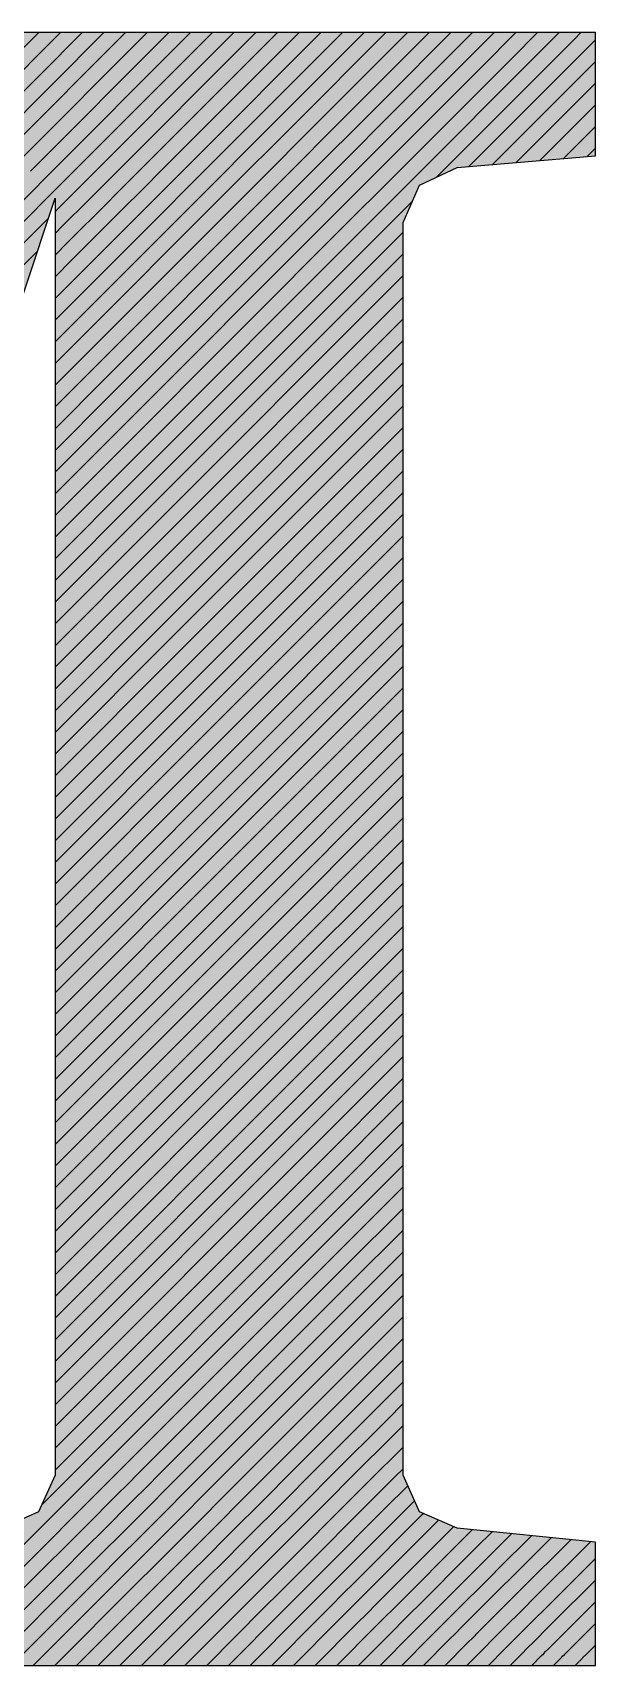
# Model space of a CAD drawing. Extents: x -15895 to 12929, y -2522 to 15173.
# Drawn here: x -8978.79 to -8969.61, y 11082.2 to 11108.81 of the extents above; entities that cross this region are included whole.
import ezdxf

# ---------------------------------------------------------------- set-up
doc = ezdxf.new("R2010")
doc.units = 0
doc.layers.add('MTH-CARIMBO-TXT1', color=1, linetype='Continuous')

msp = doc.modelspace()

# ---------------------------------------------------------------- linework, layer by layer
at = {"layer": 'MTH-CARIMBO-TXT1', "linetype": 'Continuous'}
for p, q in [((-8979.834, 11107.663), (-8978.69, 11108.808)), ((-8979.666, 11107.478), (-8978.336, 11108.808)), ((-8979.498, 11107.292), (-8977.983, 11108.808)), ((-8979.33, 11107.107), (-8977.629, 11108.808)), ((-8979.161, 11106.922), (-8977.275, 11108.808)), ((-8978.993, 11106.736), (-8976.922, 11108.808)), ((-8978.825, 11106.551), (-8976.568, 11108.808)), ((-8978.657, 11106.366), (-8976.215, 11108.808)), ((-8978.488, 11106.18), (-8975.861, 11108.808)), ((-8978.104, 11106.211), (-8975.508, 11108.808)), ((-8977.595, 11106.367), (-8975.154, 11108.808)), ((-8977.086, 11106.522), (-8974.801, 11108.808)), ((-8976.576, 11106.678), (-8974.447, 11108.808)), ((-8976.067, 11106.834), (-8974.093, 11108.808)), ((-8975.558, 11106.99), (-8973.74, 11108.808)), ((-8975.048, 11107.146), (-8973.386, 11108.808)), ((-8974.539, 11107.301), (-8973.033, 11108.808)), ((-8974.03, 11107.457), (-8972.679, 11108.808)), ((-8973.52, 11107.613), (-8972.326, 11108.808)), ((-8973.011, 11107.769), (-8971.972, 11108.808)), ((-8972.502, 11107.925), (-8971.619, 11108.808)), ((-8971.992, 11108.08), (-8971.265, 11108.808)), ((-8971.679, 11106.625), (-8969.614, 11108.69)), ((-8971.483, 11108.236), (-8970.911, 11108.808)), ((-8971.387, 11107.271), (-8969.955, 11108.703)), ((-8970.974, 11108.392), (-8970.558, 11108.808)), ((-8970.464, 11108.548), (-8970.204, 11108.808)), ((-8969.955, 11108.703), (-8969.851, 11108.808)), ((-8973.063, 11106.302), (-8970.974, 11108.392)), ((-8972.697, 11106.315), (-8970.464, 11108.548)), ((-8973.43, 11106.289), (-8971.483, 11108.236)), ((-8971.293, 11106.658), (-8969.614, 11108.337)), ((-8974.163, 11106.263), (-8972.502, 11107.925)), ((-8973.797, 11106.276), (-8971.992, 11108.08)), ((-8970.907, 11106.691), (-8969.614, 11107.983)), ((-8974.896, 11106.237), (-8973.52, 11107.613)), ((-8974.53, 11106.25), (-8973.011, 11107.769)), ((-8970.52, 11106.724), (-8969.614, 11107.63)), ((-8975.629, 11106.211), (-8974.539, 11107.301)), ((-8975.263, 11106.224), (-8974.03, 11107.457)), ((-8975.996, 11106.198), (-8975.048, 11107.146)), ((-8972.207, 11106.451), (-8971.387, 11107.271)), ((-8970.134, 11106.756), (-8969.614, 11107.276)), ((-8976.729, 11106.172), (-8976.067, 11106.834)), ((-8976.362, 11106.185), (-8975.558, 11106.99)), ((-8969.748, 11106.789), (-8969.614, 11106.923)), ((-8977.462, 11106.146), (-8977.086, 11106.522)), ((-8977.095, 11106.159), (-8976.576, 11106.678)), ((-8981.851, 11103.171), (-8978.72, 11106.302)), ((-8978.72, 11106.302), (-8978.657, 11106.366)), ((-8977.828, 11106.133), (-8977.595, 11106.367)), ((-8975.246, 11105.887), (-8974.896, 11106.237)), ((-8974.916, 11105.864), (-8974.53, 11106.25)), ((-8974.585, 11105.841), (-8974.163, 11106.263)), ((-8974.255, 11105.817), (-8973.797, 11106.276)), ((-8973.925, 11105.794), (-8973.43, 11106.289)), ((-8973.595, 11105.771), (-8973.063, 11106.302)), ((-8973.265, 11105.747), (-8972.697, 11106.315)), ((-8981.948, 11102.721), (-8978.505, 11106.163)), ((-8978.505, 11106.163), (-8978.488, 11106.18)), ((-8978.379, 11105.937), (-8978.218, 11106.098)), ((-8978.303, 11105.659), (-8977.887, 11106.074)), ((-8978.227, 11105.381), (-8977.557, 11106.051)), ((-8978.218, 11106.098), (-8978.195, 11106.121)), ((-8978.195, 11106.121), (-8978.104, 11106.211)), ((-8978.151, 11105.103), (-8977.227, 11106.028)), ((-8978.076, 11104.825), (-8976.897, 11106.004)), ((-8978, 11104.548), (-8976.567, 11105.981)), ((-8977.887, 11106.074), (-8977.828, 11106.133)), ((-8977.557, 11106.051), (-8977.462, 11106.146)), ((-8977.227, 11106.028), (-8977.095, 11106.159)), ((-8976.897, 11106.004), (-8976.729, 11106.172)), ((-8976.567, 11105.981), (-8976.362, 11106.185)), ((-8976.236, 11105.957), (-8975.996, 11106.198)), ((-8975.906, 11105.934), (-8975.629, 11106.211)), ((-8975.576, 11105.911), (-8975.263, 11106.224)), ((-8972.934, 11105.724), (-8972.595, 11106.063)), ((-8982.046, 11102.27), (-8978.538, 11105.777)), ((-8978.427, 11105.889), (-8978.379, 11105.937)), ((-8977.924, 11104.27), (-8976.236, 11105.957)), ((-8977.848, 11103.992), (-8975.906, 11105.934)), ((-8977.773, 11103.714), (-8975.576, 11105.911)), ((-8977.697, 11103.436), (-8975.246, 11105.887)), ((-8977.621, 11103.159), (-8974.916, 11105.864)), ((-8977.545, 11102.881), (-8974.585, 11105.841)), ((-8977.47, 11102.603), (-8974.255, 11105.817)), ((-8977.394, 11102.325), (-8973.925, 11105.794)), ((-8977.318, 11102.047), (-8973.595, 11105.771)), ((-8977.242, 11101.77), (-8973.265, 11105.747)), ((-8977.167, 11101.492), (-8972.934, 11105.724)), ((-8978.427, 11105.535), (-8978.303, 11105.659)), ((-8977.091, 11101.214), (-8972.749, 11105.555)), ((-8982.143, 11101.819), (-8978.714, 11105.247)), ((-8978.427, 11105.181), (-8978.227, 11105.381)), ((-8977.015, 11100.936), (-8972.749, 11105.202)), ((-8978.427, 11104.828), (-8978.151, 11105.103)), ((-8978.427, 11104.474), (-8978.076, 11104.825)), ((-8976.939, 11100.658), (-8972.749, 11104.848)), ((-8978.427, 11104.121), (-8978, 11104.548)), ((-8976.864, 11100.381), (-8972.749, 11104.495)), ((-8978.427, 11103.767), (-8977.924, 11104.27)), ((-8976.788, 11100.103), (-8972.749, 11104.141)), ((-8978.427, 11103.414), (-8977.848, 11103.992)), ((-8978.427, 11103.06), (-8977.773, 11103.714)), ((-8976.712, 11099.825), (-8972.749, 11103.788)), ((-8978.427, 11102.707), (-8977.697, 11103.436)), ((-8976.636, 11099.547), (-8972.749, 11103.434)), ((-8978.427, 11102.353), (-8977.621, 11103.159)), ((-8976.56, 11099.27), (-8972.749, 11103.081)), ((-8978.427, 11101.999), (-8977.545, 11102.881)), ((-8978.427, 11101.646), (-8977.47, 11102.603)), ((-8976.485, 11098.992), (-8972.749, 11102.727)), ((-8978.427, 11101.292), (-8977.394, 11102.325)), ((-8976.409, 11098.714), (-8972.749, 11102.373)), ((-8978.427, 11100.939), (-8977.318, 11102.047)), ((-8976.333, 11098.436), (-8972.749, 11102.02)), ((-8978.427, 11100.585), (-8977.242, 11101.77)), ((-8978.427, 11100.232), (-8977.167, 11101.492)), ((-8976.257, 11098.158), (-8972.749, 11101.666)), ((-8978.427, 11099.878), (-8977.091, 11101.214)), ((-8976.182, 11097.881), (-8972.749, 11101.313)), ((-8978.427, 11099.525), (-8977.015, 11100.936)), ((-8976.106, 11097.603), (-8972.749, 11100.959)), ((-8978.427, 11099.171), (-8976.939, 11100.658)), ((-8978.427, 11098.817), (-8976.864, 11100.381)), ((-8976.03, 11097.325), (-8972.749, 11100.606)), ((-8975.954, 11097.047), (-8972.749, 11100.252)), ((-8978.427, 11098.464), (-8976.788, 11100.103)), ((-8975.879, 11096.769), (-8972.749, 11099.899)), ((-8978.427, 11098.11), (-8976.712, 11099.825)), ((-8978.427, 11097.757), (-8976.636, 11099.547)), ((-8975.803, 11096.492), (-8972.749, 11099.545)), ((-8978.427, 11097.403), (-8976.56, 11099.27)), ((-8975.727, 11096.214), (-8972.749, 11099.191)), ((-8978.427, 11097.05), (-8976.485, 11098.992)), ((-8975.651, 11095.936), (-8972.749, 11098.838)), ((-8978.427, 11096.696), (-8976.409, 11098.714)), ((-8978.427, 11096.343), (-8976.333, 11098.436)), ((-8975.576, 11095.658), (-8972.749, 11098.484)), ((-8978.427, 11095.989), (-8976.257, 11098.158)), ((-8975.5, 11095.38), (-8972.749, 11098.131)), ((-8978.427, 11095.636), (-8976.182, 11097.881)), ((-8975.424, 11095.103), (-8972.749, 11097.777)), ((-8978.427, 11095.282), (-8976.106, 11097.603)), ((-8978.427, 11094.928), (-8976.03, 11097.325)), ((-8975.348, 11094.825), (-8972.749, 11097.424)), ((-8978.427, 11094.575), (-8975.954, 11097.047)), ((-8975.273, 11094.547), (-8972.749, 11097.07)), ((-8978.427, 11094.221), (-8975.879, 11096.769)), ((-8975.197, 11094.269), (-8972.749, 11096.717)), ((-8978.427, 11093.868), (-8975.803, 11096.492)), ((-8978.427, 11093.514), (-8975.727, 11096.214)), ((-8975.121, 11093.991), (-8972.749, 11096.363)), ((-8978.427, 11093.161), (-8975.651, 11095.936)), ((-8975.045, 11093.714), (-8972.749, 11096.01)), ((-8978.427, 11092.807), (-8975.576, 11095.658)), ((-8974.969, 11093.436), (-8972.749, 11095.656)), ((-8978.427, 11092.454), (-8975.5, 11095.38)), ((-8978.427, 11092.1), (-8975.424, 11095.103)), ((-8974.894, 11093.158), (-8972.749, 11095.302)), ((-8978.427, 11091.746), (-8975.348, 11094.825)), ((-8974.818, 11092.88), (-8972.749, 11094.949)), ((-8978.427, 11091.393), (-8975.273, 11094.547)), ((-8974.742, 11092.602), (-8972.749, 11094.595)), ((-8978.427, 11091.039), (-8975.197, 11094.269)), ((-8978.427, 11090.686), (-8975.121, 11093.991)), ((-8974.666, 11092.325), (-8972.749, 11094.242)), ((-8974.591, 11092.047), (-8972.749, 11093.888)), ((-8978.427, 11090.332), (-8975.045, 11093.714)), ((-8974.515, 11091.769), (-8972.749, 11093.535)), ((-8978.427, 11089.979), (-8974.969, 11093.436)), ((-8978.427, 11089.625), (-8974.894, 11093.158)), ((-8974.439, 11091.491), (-8972.749, 11093.181)), ((-8978.427, 11089.272), (-8974.818, 11092.88)), ((-8974.363, 11091.214), (-8972.749, 11092.828)), ((-8978.427, 11088.918), (-8974.742, 11092.602)), ((-8974.288, 11090.936), (-8972.749, 11092.474)), ((-8978.427, 11088.564), (-8974.666, 11092.325)), ((-8978.427, 11088.211), (-8974.591, 11092.047)), ((-8974.212, 11090.658), (-8972.749, 11092.12)), ((-8978.427, 11087.857), (-8974.515, 11091.769)), ((-8974.136, 11090.38), (-8972.749, 11091.767)), ((-8978.427, 11087.504), (-8974.439, 11091.491)), ((-8974.06, 11090.102), (-8972.749, 11091.413)), ((-8978.427, 11087.15), (-8974.363, 11091.214)), ((-8978.427, 11086.797), (-8974.288, 11090.936)), ((-8973.985, 11089.825), (-8972.749, 11091.06)), ((-8978.427, 11086.443), (-8974.212, 11090.658)), ((-8973.909, 11089.547), (-8972.749, 11090.706)), ((-8978.427, 11086.09), (-8974.136, 11090.38)), ((-8973.833, 11089.269), (-8972.749, 11090.353)), ((-8978.427, 11085.736), (-8974.06, 11090.102)), ((-8973.757, 11088.991), (-8972.749, 11089.999)), ((-8978.427, 11085.382), (-8973.985, 11089.825)), ((-8978.16, 11085.296), (-8973.909, 11089.547)), ((-8973.682, 11088.713), (-8972.749, 11089.646)), ((-8977.806, 11085.296), (-8973.833, 11089.269)), ((-8973.606, 11088.436), (-8972.749, 11089.292)), ((-8977.453, 11085.296), (-8973.757, 11088.991)), ((-8973.53, 11088.158), (-8972.749, 11088.938)), ((-8977.099, 11085.296), (-8973.682, 11088.713)), ((-8976.746, 11085.296), (-8973.606, 11088.436)), ((-8973.454, 11087.88), (-8972.749, 11088.585)), ((-8976.392, 11085.296), (-8973.53, 11088.158)), ((-8973.378, 11087.602), (-8972.749, 11088.231)), ((-8976.039, 11085.296), (-8973.454, 11087.88)), ((-8973.303, 11087.324), (-8972.749, 11087.878)), ((-8975.685, 11085.296), (-8973.378, 11087.602)), ((-8973.227, 11087.047), (-8972.749, 11087.524)), ((-8975.332, 11085.296), (-8973.303, 11087.324)), ((-8973.151, 11086.769), (-8972.749, 11087.171)), ((-8974.978, 11085.296), (-8973.227, 11087.047)), ((-8973.075, 11086.491), (-8972.749, 11086.817)), ((-8974.625, 11085.296), (-8973.151, 11086.769)), ((-8974.271, 11085.296), (-8973.075, 11086.491)), ((-8973, 11086.213), (-8972.749, 11086.464)), ((-8973.917, 11085.296), (-8973, 11086.213)), ((-8972.924, 11085.935), (-8972.749, 11086.11)), ((-8973.564, 11085.296), (-8972.924, 11085.935)), ((-8972.848, 11085.658), (-8972.749, 11085.756)), ((-8973.21, 11085.296), (-8972.848, 11085.658)), ((-8978.646, 11084.809), (-8978.229, 11085.226)), ((-8978.229, 11085.226), (-8978.184, 11085.271)), ((-8978.184, 11085.271), (-8978.16, 11085.296)), ((-8977.968, 11085.134), (-8977.863, 11085.239)), ((-8977.863, 11085.239), (-8977.806, 11085.296)), ((-8977.541, 11085.207), (-8977.453, 11085.296)), ((-8977.22, 11085.175), (-8977.099, 11085.296)), ((-8976.898, 11085.143), (-8976.746, 11085.296)), ((-8976.577, 11085.111), (-8976.392, 11085.296)), ((-8976.255, 11085.079), (-8976.039, 11085.296)), ((-8975.934, 11085.047), (-8975.685, 11085.296)), ((-8975.612, 11085.015), (-8975.332, 11085.296)), ((-8975.291, 11084.983), (-8974.978, 11085.296)), ((-8974.969, 11084.951), (-8974.625, 11085.296)), ((-8974.648, 11084.919), (-8974.271, 11085.296)), ((-8974.326, 11084.887), (-8973.917, 11085.296)), ((-8974.005, 11084.855), (-8973.564, 11085.296)), ((-8973.683, 11084.823), (-8973.21, 11085.296)), ((-8973.362, 11084.791), (-8972.857, 11085.296)), ((-8972.857, 11085.296), (-8972.772, 11085.38)), ((-8972.772, 11085.38), (-8972.749, 11085.403)), ((-8978.463, 11084.639), (-8977.968, 11085.134)), ((-8978.186, 11084.563), (-8977.706, 11085.042)), ((-8977.909, 11084.486), (-8977.445, 11084.95)), ((-8977.706, 11085.042), (-8977.541, 11085.207)), ((-8977.445, 11084.95), (-8977.22, 11085.175)), ((-8977.183, 11084.858), (-8976.898, 11085.143)), ((-8976.921, 11084.767), (-8976.577, 11085.111)), ((-8976.66, 11084.675), (-8976.255, 11085.079)), ((-8976.398, 11084.583), (-8975.934, 11085.047)), ((-8976.136, 11084.491), (-8975.612, 11085.015)), ((-8975.875, 11084.399), (-8975.291, 11084.983)), ((-8975.613, 11084.307), (-8974.969, 11084.951)), ((-8973.04, 11084.759), (-8972.673, 11085.126)), ((-8977.632, 11084.41), (-8977.183, 11084.858)), ((-8977.354, 11084.333), (-8976.921, 11084.767)), ((-8975.352, 11084.215), (-8974.648, 11084.919)), ((-8975.09, 11084.123), (-8974.326, 11084.887)), ((-8974.828, 11084.031), (-8974.005, 11084.855)), ((-8974.567, 11083.939), (-8973.683, 11084.823)), ((-8974.305, 11083.847), (-8973.362, 11084.791)), ((-8974.043, 11083.755), (-8973.04, 11084.759)), ((-8973.782, 11083.663), (-8972.719, 11084.727)), ((-8972.719, 11084.727), (-8972.563, 11084.882)), ((-8978.783, 11084.319), (-8978.463, 11084.639)), ((-8978.496, 11084.252), (-8978.186, 11084.563)), ((-8978.209, 11084.186), (-8977.909, 11084.486)), ((-8977.922, 11084.12), (-8977.632, 11084.41)), ((-8977.077, 11084.257), (-8976.66, 11084.675)), ((-8976.8, 11084.181), (-8976.398, 11084.583)), ((-8976.523, 11084.104), (-8976.136, 11084.491)), ((-8973.52, 11083.571), (-8972.432, 11084.66)), ((-8973.259, 11083.479), (-8972.243, 11084.495)), ((-8972.432, 11084.66), (-8972.417, 11084.675)), ((-8972.243, 11084.495), (-8972.171, 11084.567)), ((-8972.055, 11084.33), (-8971.925, 11084.459)), ((-8971.732, 11084.299), (-8971.621, 11084.41)), ((-8979.238, 11083.864), (-8978.783, 11084.319)), ((-8978.937, 11083.811), (-8978.496, 11084.252)), ((-8978.636, 11083.759), (-8978.209, 11084.186)), ((-8977.635, 11084.053), (-8977.354, 11084.333)), ((-8977.347, 11083.987), (-8977.077, 11084.257)), ((-8977.06, 11083.921), (-8976.8, 11084.181)), ((-8976.246, 11084.028), (-8975.875, 11084.399)), ((-8975.969, 11083.951), (-8975.613, 11084.307)), ((-8975.692, 11083.875), (-8975.352, 11084.215)), ((-8972.997, 11083.388), (-8972.055, 11084.33)), ((-8972.735, 11083.296), (-8971.866, 11084.165)), ((-8971.866, 11084.165), (-8971.732, 11084.299)), ((-8971.555, 11084.123), (-8971.3, 11084.377)), ((-8971.377, 11083.947), (-8970.979, 11084.345)), ((-8971.2, 11083.771), (-8970.658, 11084.312)), ((-8971.022, 11083.595), (-8970.337, 11084.279)), ((-8970.845, 11083.419), (-8970.016, 11084.247)), ((-8970.667, 11083.243), (-8969.695, 11084.214)), ((-8978.334, 11083.707), (-8977.922, 11084.12)), ((-8978.033, 11083.655), (-8977.635, 11084.053)), ((-8977.731, 11083.603), (-8977.347, 11083.987)), ((-8977.43, 11083.551), (-8977.06, 11083.921)), ((-8976.773, 11083.854), (-8976.523, 11084.104)), ((-8976.486, 11083.788), (-8976.246, 11084.028)), ((-8976.199, 11083.721), (-8975.969, 11083.951)), ((-8975.415, 11083.798), (-8975.09, 11084.123)), ((-8975.137, 11083.722), (-8974.828, 11084.031)), ((-8974.86, 11083.646), (-8974.567, 11083.939)), ((-8972.474, 11083.204), (-8971.677, 11084)), ((-8971.677, 11084), (-8971.555, 11084.123)), ((-8971.488, 11083.835), (-8971.377, 11083.947)), ((-8970.49, 11083.067), (-8969.614, 11083.942)), ((-8980.196, 11082.199), (-8978.636, 11083.759)), ((-8979.843, 11082.199), (-8978.334, 11083.707)), ((-8979.489, 11082.199), (-8978.033, 11083.655)), ((-8977.129, 11083.499), (-8976.773, 11083.854)), ((-8976.827, 11083.447), (-8976.486, 11083.788)), ((-8976.526, 11083.394), (-8976.199, 11083.721)), ((-8976.224, 11083.342), (-8975.912, 11083.655)), ((-8975.912, 11083.655), (-8975.692, 11083.875)), ((-8975.624, 11083.589), (-8975.415, 11083.798)), ((-8975.337, 11083.522), (-8975.137, 11083.722)), ((-8975.05, 11083.456), (-8974.86, 11083.646)), ((-8974.583, 11083.569), (-8974.305, 11083.847)), ((-8974.306, 11083.493), (-8974.043, 11083.755)), ((-8974.029, 11083.416), (-8973.782, 11083.663)), ((-8972.212, 11083.112), (-8971.488, 11083.835)), ((-8971.951, 11083.02), (-8971.3, 11083.671)), ((-8971.3, 11083.671), (-8971.2, 11083.771)), ((-8979.135, 11082.199), (-8977.731, 11083.603)), ((-8978.782, 11082.199), (-8977.43, 11083.551)), ((-8978.428, 11082.199), (-8977.129, 11083.499)), ((-8978.075, 11082.199), (-8976.827, 11083.447)), ((-8977.721, 11082.199), (-8976.526, 11083.394)), ((-8975.923, 11083.29), (-8975.624, 11083.589)), ((-8975.621, 11083.238), (-8975.337, 11083.522)), ((-8975.32, 11083.186), (-8975.05, 11083.456)), ((-8975.019, 11083.134), (-8974.763, 11083.389)), ((-8974.763, 11083.389), (-8974.583, 11083.569)), ((-8974.476, 11083.323), (-8974.306, 11083.493)), ((-8974.189, 11083.257), (-8974.029, 11083.416)), ((-8973.752, 11083.34), (-8973.52, 11083.571)), ((-8973.475, 11083.263), (-8973.259, 11083.479)), ((-8973.198, 11083.187), (-8972.997, 11083.388)), ((-8971.689, 11082.928), (-8971.111, 11083.506)), ((-8971.111, 11083.506), (-8971.022, 11083.595)), ((-8970.922, 11083.341), (-8970.845, 11083.419)), ((-8970.312, 11082.891), (-8969.614, 11083.588)), ((-8977.368, 11082.199), (-8976.224, 11083.342)), ((-8977.014, 11082.199), (-8975.923, 11083.29)), ((-8976.661, 11082.199), (-8975.621, 11083.238)), ((-8976.307, 11082.199), (-8975.32, 11083.186)), ((-8975.953, 11082.199), (-8975.019, 11083.134)), ((-8975.6, 11082.199), (-8974.717, 11083.082)), ((-8974.717, 11083.082), (-8974.476, 11083.323)), ((-8974.416, 11083.029), (-8974.189, 11083.257)), ((-8974.114, 11082.977), (-8973.902, 11083.19)), ((-8973.902, 11083.19), (-8973.752, 11083.34)), ((-8973.813, 11082.925), (-8973.614, 11083.124)), ((-8973.614, 11083.124), (-8973.475, 11083.263)), ((-8973.327, 11083.057), (-8973.198, 11083.187)), ((-8973.04, 11082.991), (-8972.92, 11083.111)), ((-8972.92, 11083.111), (-8972.735, 11083.296)), ((-8972.643, 11083.034), (-8972.474, 11083.204)), ((-8972.366, 11082.958), (-8972.212, 11083.112)), ((-8971.427, 11082.836), (-8970.922, 11083.341)), ((-8971.166, 11082.744), (-8970.733, 11083.176)), ((-8970.733, 11083.176), (-8970.667, 11083.243)), ((-8970.134, 11082.714), (-8969.614, 11083.235)), ((-8975.246, 11082.199), (-8974.416, 11083.029)), ((-8974.893, 11082.199), (-8974.114, 11082.977)), ((-8974.539, 11082.199), (-8973.813, 11082.925)), ((-8974.186, 11082.199), (-8973.512, 11082.873)), ((-8973.832, 11082.199), (-8973.21, 11082.821)), ((-8973.512, 11082.873), (-8973.327, 11083.057)), ((-8973.21, 11082.821), (-8973.04, 11082.991)), ((-8972.909, 11082.769), (-8972.753, 11082.925)), ((-8972.753, 11082.925), (-8972.643, 11083.034)), ((-8972.607, 11082.717), (-8972.466, 11082.858)), ((-8972.466, 11082.858), (-8972.366, 11082.958)), ((-8972.179, 11082.792), (-8972.089, 11082.881)), ((-8972.089, 11082.881), (-8971.951, 11083.02)), ((-8971.812, 11082.805), (-8971.689, 11082.928)), ((-8971.535, 11082.728), (-8971.427, 11082.836)), ((-8970.904, 11082.652), (-8970.545, 11083.011)), ((-8970.642, 11082.56), (-8970.356, 11082.847)), ((-8970.545, 11083.011), (-8970.49, 11083.067)), ((-8970.356, 11082.847), (-8970.312, 11082.891)), ((-8969.957, 11082.538), (-8969.614, 11082.881)), ((-8973.479, 11082.199), (-8972.909, 11082.769)), ((-8973.125, 11082.199), (-8972.607, 11082.717)), ((-8972.771, 11082.199), (-8972.306, 11082.664)), ((-8972.418, 11082.199), (-8972.004, 11082.612)), ((-8972.306, 11082.664), (-8972.179, 11082.792)), ((-8972.064, 11082.199), (-8971.703, 11082.56)), ((-8972.004, 11082.612), (-8971.891, 11082.725)), ((-8971.891, 11082.725), (-8971.812, 11082.805)), ((-8971.703, 11082.56), (-8971.604, 11082.659)), ((-8971.604, 11082.659), (-8971.535, 11082.728)), ((-8971.402, 11082.508), (-8971.317, 11082.593)), ((-8971.317, 11082.593), (-8971.258, 11082.652)), ((-8971.258, 11082.652), (-8971.166, 11082.744)), ((-8971.03, 11082.526), (-8970.981, 11082.576)), ((-8970.981, 11082.576), (-8970.904, 11082.652)), ((-8970.703, 11082.499), (-8970.642, 11082.56)), ((-8970.381, 11082.468), (-8970.167, 11082.682)), ((-8970.167, 11082.682), (-8970.134, 11082.714)), ((-8971.711, 11082.199), (-8971.402, 11082.508)), ((-8971.357, 11082.199), (-8971.1, 11082.456)), ((-8971.1, 11082.456), (-8971.03, 11082.526)), ((-8971.004, 11082.199), (-8970.799, 11082.404)), ((-8970.799, 11082.404), (-8970.743, 11082.46)), ((-8970.743, 11082.46), (-8970.703, 11082.499)), ((-8970.65, 11082.199), (-8970.497, 11082.352)), ((-8970.497, 11082.352), (-8970.456, 11082.393)), ((-8970.456, 11082.393), (-8970.426, 11082.423)), ((-8970.426, 11082.423), (-8970.381, 11082.468)), ((-8970.297, 11082.199), (-8970.196, 11082.299)), ((-8970.196, 11082.299), (-8970.168, 11082.327)), ((-8970.168, 11082.327), (-8970.149, 11082.346)), ((-8970.149, 11082.346), (-8970.119, 11082.376)), ((-8970.119, 11082.376), (-8969.979, 11082.517)), ((-8969.979, 11082.517), (-8969.957, 11082.538)), ((-8969.872, 11082.27), (-8969.858, 11082.284)), ((-8969.858, 11082.284), (-8969.79, 11082.352)), ((-8969.79, 11082.352), (-8969.779, 11082.362)), ((-8969.779, 11082.362), (-8969.614, 11082.527)), ((-8969.943, 11082.199), (-8969.895, 11082.247)), ((-8969.895, 11082.247), (-8969.881, 11082.261))]:
    msp.add_line(p, q, dxfattribs=at)
for points in [[(-8981.218, 11082.199), (-8969.614, 11082.199), (-8969.614, 11084.206), (-8971.87, 11084.435), (-8972.482, 11084.703), (-8972.749, 11085.296), (-8972.749, 11105.711), (-8972.482, 11106.323), (-8971.87, 11106.609), (-8969.614, 11106.8), (-8969.614, 11108.808)], [(-8969.614, 11108.808), (-8980.873, 11108.808)], [(-8986.379, 11082.199), (-8978.427, 11106.112), (-8978.427, 11085.296), (-8978.694, 11084.703), (-8979.287, 11084.435)]]:
    msp.add_lwpolyline(points, dxfattribs=at)
for points in [[(-8969.614, 11108.808), (-8980.873, 11108.808), (-8978.427, 11106.112)], [(-8980.873, 11108.808), (-8980.873, 11107.699), (-8978.427, 11106.112)], [(-8978.427, 11106.112), (-8972.482, 11106.323), (-8969.614, 11108.808)], [(-8972.482, 11106.323), (-8971.87, 11106.609), (-8969.614, 11108.808)], [(-8969.614, 11108.808), (-8971.87, 11106.609), (-8969.614, 11106.8)], [(-8978.427, 11106.112), (-8980.873, 11107.699), (-8986.379, 11082.199)], [(-8972.749, 11105.711), (-8972.482, 11106.323), (-8978.427, 11106.112)], [(-8972.749, 11085.296), (-8972.749, 11105.711), (-8978.427, 11106.112)], [(-8972.749, 11085.296), (-8978.427, 11106.112), (-8978.427, 11085.296)], [(-8978.427, 11085.296), (-8978.694, 11084.703), (-8969.614, 11082.199)], [(-8972.482, 11084.703), (-8978.427, 11085.296), (-8969.614, 11082.199)], [(-8972.482, 11084.703), (-8972.749, 11085.296), (-8978.427, 11085.296)], [(-8978.694, 11084.703), (-8979.287, 11084.435), (-8969.614, 11082.199)], [(-8971.87, 11084.435), (-8972.482, 11084.703), (-8969.614, 11082.199)], [(-8979.287, 11084.435), (-8981.218, 11084.206), (-8969.614, 11082.199)], [(-8969.614, 11084.206), (-8971.87, 11084.435), (-8969.614, 11082.199)], [(-8981.218, 11084.206), (-8981.218, 11082.199), (-8969.614, 11082.199)]]:
    msp.add_solid(points, dxfattribs=at)

doc.saveas('drawing.dxf')
